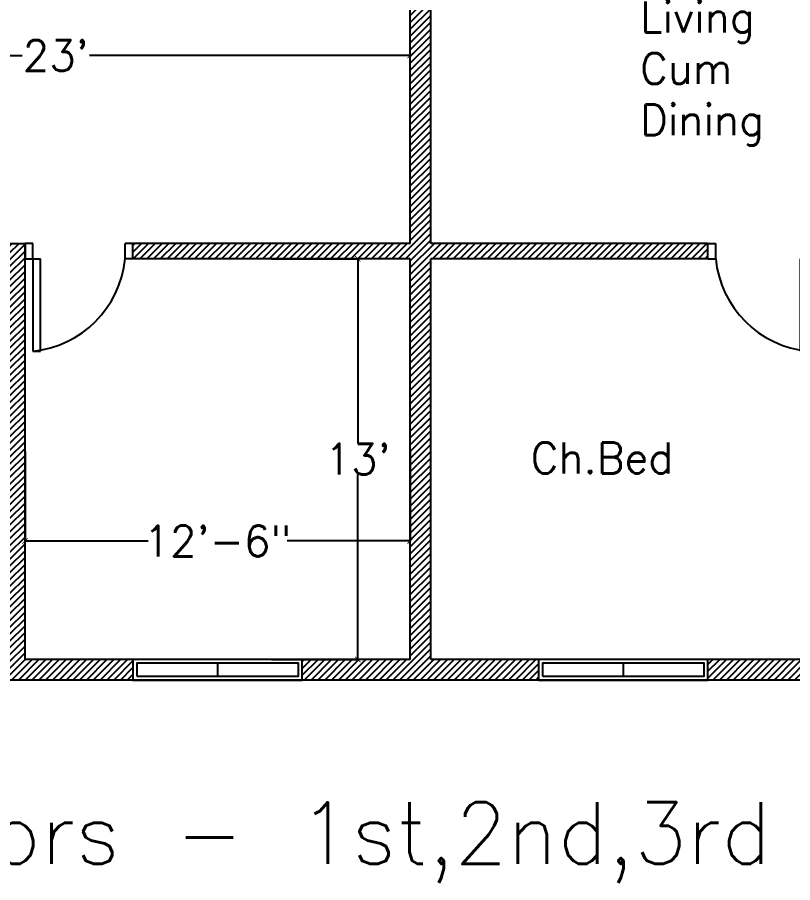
# Model space of a CAD drawing. Header units: inches. Extents: x 474 to 5633, y -332 to 1348.
# Drawn here: x 770 to 1072, y -332 to 4.9 of the extents above; entities that cross this region are included whole.
import ezdxf

# ---------------------------------------------------------------- set-up
doc = ezdxf.new("R2010")
doc.units = ezdxf.units.IN
doc.header["$LTSCALE"] = 20
doc.header["$MEASUREMENT"] = 0
for name, color, linetype, plot in [('Dimensions', 9, 'Continuous', False), ('Doors', 6, 'Continuous', False), ('Hatches', 3, 'Continuous', False), ('Windows', 30, 'Continuous', False)]:
    doc.layers.add(name, color=color, linetype=linetype, plot=plot)
doc.styles.get("Standard").update_dxf_attribs({"font": 'txt.shx', "height": 12})
doc.dimstyles.new('iut', dxfattribs={"dimtxt": 0.18, "dimasz": 2.1175, "dimexe": 0.18, "dimexo": 0.0625, "dimgap": 0.09, "dimtad": 0, "dimtih": 1, "dimtoh": 1, "dimzin": 0, "dimdsep": 46, "dimlunit": 4, "dimtxsty": 'Standard', "dimblk": 'ARCHTICK', "dimcen": 0.09, "dimadec": 0, "dimazin": 0, "dimtfac": 1, "dimtofl": 0, "dimtmove": 0, "dimatfit": 3, "dimldrblk": 'ARCHTICK', "dimfxl": 1, "dimtolj": 1, "dimtzin": 0, "dimarcsym": 0})

# ---------------------------------------------------------------- blocks, each defined once
blk = doc.blocks.new('BDoor3')
at = {"layer": 'Doors'}
for p, q in [((-42, -6), (-42, 0)), ((-42, 0), (-39, 0)), ((-39, -6), (-39, 0)), ((-3, 0), (0, 0)), ((-3, -6), (-3, 0)), ((0, 0), (0, -6)), ((-42, -6), (-39, -6)), ((-3, -6), (-6, -6)), ((-6, -42), (-6, -6)), ((0, -6), (-3, -6)), ((-3, -6), (-3, -42)), ((-3, -42), (-6, -42))]:
    blk.add_line(p, q, dxfattribs=at)
blk.add_arc((0.99, -2.01), 40.19, 185.6957, 264.3043, dxfattribs=at)
blk = doc.blocks.new('BDoor4')
at = {"layer": 'Doors'}
for p, q in [((3, 0), (0, 0)), ((0, 0), (0, -6)), ((3, -6), (3, 0)), ((42, 0), (39, 0)), ((39, -6), (39, 0)), ((42, -6), (42, 0)), ((0, -6), (3, -6)), ((3, -6), (6, -6)), ((3, -6), (3, -42)), ((6, -42), (6, -6)), ((42, -6), (39, -6)), ((3, -42), (6, -42))]:
    blk.add_line(p, q, dxfattribs=at)
blk.add_arc((-0.99, -2.01), 40.19, 275.6957, 354.3043, dxfattribs=at)
blk = doc.blocks.new('bigger_window')
at = {"layer": 'Windows'}
blk.add_line((0, 6.5), (0, 1.5), dxfattribs=at)
for points in [[(-33, 0), (33, 0), (33, 8), (-33, 8)], [(-31.5, 1.5), (31.5, 1.5), (31.5, 6.5), (-31.5, 6.5)]]:
    blk.add_lwpolyline(points, close=True, dxfattribs=at)
blk = doc.blocks.new('_ArchTick')
at = {"color": 0, "linetype": 'ByBlock', "const_width": 0.15}
blk.add_lwpolyline([(-0.5, -0.5), (0.5, 0.5)], dxfattribs=at)
blk = doc.blocks.new('*D51')
at = {"color": 0, "lineweight": -2, "transparency": 16777216}
for p, q in [((647.03, -38.04), (647.03, -9.78)), ((647.03, -9.96), (771.94, -9.96)), ((923.03, -9.96), (798.12, -9.96)), ((923.03, -38.04), (923.03, -9.78))]:
    blk.add_line(p, q, dxfattribs=at)
at = {"layer": 'Defpoints', "color": 0, "transparency": 16777216}
for p in [(923.03, -9.96), (647.03, -38.1), (923.03, -38.1)]:
    blk.add_point(p, dxfattribs=at)
at = {"color": 0, "lineweight": -2, "transparency": 16777216, "xscale": 2.1175, "yscale": 2.1175, "zscale": 2.1175, "rotation": 180}
blk.add_blockref('_ArchTick', (647.03, -9.96), dxfattribs=at)
at = {"color": 0, "lineweight": -2, "transparency": 16777216, "xscale": 2.1175, "yscale": 2.1175, "zscale": 2.1175}
blk.add_blockref('_ArchTick', (923.03, -9.96), dxfattribs=at)
at = {"color": 0, "transparency": 16777216, "insert": (785.03, -9.96), "char_height": 12, "attachment_point": 5}
blk.add_mtext("\\A1;23'", dxfattribs=at)
blk = doc.blocks.new('*D65')
at = {"color": 0, "lineweight": -2, "transparency": 16777216}
for p, q in [((869.09, -89.1), (902.81, -89.1)), ((902.63, -89.1), (902.63, -161.01)), ((902.63, -245.1), (902.63, -173.19)), ((869.09, -245.1), (902.81, -245.1))]:
    blk.add_line(p, q, dxfattribs=at)
at = {"layer": 'Defpoints', "color": 0, "transparency": 16777216}
for p in [(869.03, -89.1), (869.03, -245.1), (902.63, -245.1)]:
    blk.add_point(p, dxfattribs=at)
at = {"color": 0, "lineweight": -2, "transparency": 16777216, "xscale": 2.1175, "yscale": 2.1175, "zscale": 2.1175}
for p, rotation in [((902.63, -89.1), 90), ((902.63, -245.1), 270)]:
    blk.add_blockref('_ArchTick', p, dxfattribs=dict(at, rotation=rotation))
at = {"color": 0, "transparency": 16777216, "insert": (902.63, -167.1), "char_height": 12, "attachment_point": 5}
blk.add_mtext("\\A1;13'", dxfattribs=at)
blk = doc.blocks.new('*D66')
at = {"color": 0, "lineweight": -2, "transparency": 16777216}
for p, q in [((773.03, -164.16), (773.03, -199.14)), ((923.03, -164.16), (923.03, -199.14)), ((773.03, -198.96), (820.94, -198.96)), ((923.03, -198.96), (875.12, -198.96))]:
    blk.add_line(p, q, dxfattribs=at)
at = {"layer": 'Defpoints', "color": 0, "transparency": 16777216}
for p in [(773.03, -164.1), (923.03, -164.1), (923.03, -198.96)]:
    blk.add_point(p, dxfattribs=at)
at = {"color": 0, "lineweight": -2, "transparency": 16777216, "xscale": 2.1175, "yscale": 2.1175, "zscale": 2.1175, "rotation": 180}
blk.add_blockref('_ArchTick', (773.03, -198.96), dxfattribs=at)
at = {"color": 0, "lineweight": -2, "transparency": 16777216, "xscale": 2.1175, "yscale": 2.1175, "zscale": 2.1175}
blk.add_blockref('_ArchTick', (923.03, -198.96), dxfattribs=at)
at = {"color": 0, "transparency": 16777216, "insert": (848.03, -198.96), "char_height": 12, "attachment_point": 5}
blk.add_mtext('\\A1;12\'-6"', dxfattribs=at)

msp = doc.modelspace()

# ---------------------------------------------------------------- hatches: boundary and pattern name
at = {"layer": 'Hatches'}
h = msp.add_hatch(dxfattribs=at)
h.set_pattern_fill('ANSI31', color=256, scale=15, style=0)
h.paths.add_polyline_path([(1039.026, -83.101), (931.026, -83.101), (931.026, 134.899), (931.026, 142.899), (923.026, 142.899), (923.026, 136.899), (923.026, 134.899), (923.026, -83.101), (815.026, -83.101), (815.026, -89.101), (923.026, -89.101), (923.026, -245.101), (881.026, -245.101), (881.026, -253.101), (973.026, -253.101), (973.026, -245.101), (931.026, -245.101), (931.026, -89.101), (1039.026, -89.101)])
h.paths.add_polyline_path([(881.026, 142.899), (839.026, 142.899), (839.026, 166.899), (833.026, 166.899), (833.026, 139.161), (833.026, 50.899), (647.026, 50.899), (647.026, 122.899), (641.026, 122.899), (641.026, 8.899), (485.026, 8.899), (485.026, 53.899), (477.026, 53.899), (477.026, 0.899), (485.026, 0.899), (503.026, 0.899), (509.026, 0.899), (641.026, 0.899), (644.026, 0.899), (647.026, 0.899), (647.026, 8.899), (647.026, 42.899), (839.026, 42.899), (839.026, 134.899), (839.026, 136.899), (881.026, 136.899)])
h.paths.add_polyline_path([(1019.026, 155.556), (1019.026, 166.899), (1013.026, 166.899), (1013.026, 155.556), (1013.026, 142.899), (973.026, 142.899), (973.026, 136.899), (1013.026, 136.899), (1013.026, 134.899), (1013.026, 42.899), (1207.026, 42.899), (1207.026, 8.899), (1207.026, 0.899), (1210.026, 0.899), (1213.026, 0.899), (1345.026, 0.899), (1353.026, 0.899), (1369.026, 0.899), (1377.026, 0.899), (1377.026, 52.899), (1369.026, 52.899), (1369.026, 8.899), (1213.026, 8.899), (1213.026, 122.899), (1207.026, 122.899), (1207.026, 50.899), (1019.026, 50.899)])
h.paths.add_polyline_path([(839.026, 254.899), (833.026, 254.899), (833.026, 208.899), (839.026, 208.899)])
h.paths.add_polyline_path([(1019.026, 270.899), (1035.026, 270.899), (1035.026, 276.899), (1019.026, 276.899), (1019.026, 398.899), (1026.026, 398.899), (1026.026, 406.899), (989.026, 406.899), (989.026, 398.899), (1003.026, 398.899), (1009.026, 398.899), (1013.026, 398.899), (1013.026, 208.899), (1019.026, 208.899)])
h.paths.add_polyline_path([(941.026, 406.899), (893.026, 406.899), (893.026, 398.899), (901.026, 398.899), (907.026, 398.899), (911.026, 398.899), (911.026, 350.899), (917.026, 350.899), (917.026, 398.899), (941.026, 398.899)])
h.paths.add_polyline_path([(1210.026, 406.899), (1141.026, 406.899), (1141.026, 398.899), (1153.026, 398.899), (1153.026, 273.899), (1153.026, 270.899), (1153.026, 236.899), (1153.026, 230.899), (1159.026, 230.899), (1159.026, 236.899), (1159.026, 398.899), (1210.026, 398.899)])
h.paths.add_polyline_path([(1087.026, 406.899), (1062.026, 406.899), (1062.026, 398.899), (1069.026, 398.899), (1069.026, 270.899), (1075.026, 270.899), (1075.026, 273.899), (1075.026, 276.899), (1075.026, 398.899), (1087.026, 398.899)])
h.paths.add_polyline_path([(1333.026, 406.899), (1276.026, 406.899), (1276.026, 398.899), (1327.026, 398.899), (1327.026, 367.899), (1333.026, 367.899), (1333.026, 398.899)])
h.paths.add_polyline_path([(1333.026, 301.899), (1327.026, 301.899), (1327.026, 270.899), (1333.026, 270.899)])
h.paths.add_polyline_path([(1351.026, 206.899), (1345.026, 206.899), (1345.026, 170.899), (1213.026, 170.899), (1213.026, 230.899), (1213.026, 236.899), (1201.026, 236.899), (1201.026, 230.899), (1207.026, 230.899), (1207.026, 164.899), (1213.026, 164.899), (1369.026, 164.899), (1369.026, 118.899), (1377.026, 118.899), (1377.026, 170.899), (1369.026, 170.899), (1351.026, 170.899)])
h.paths.add_polyline_path([(1345.026, 236.899), (1247.026, 236.899), (1247.026, 230.899), (1345.026, 230.899)])
h.paths.add_polyline_path([(1345.026, -77.101), (1195.026, -77.101), (1195.026, -83.101), (1303.026, -83.101), (1303.026, -133.101), (1309.026, -133.101), (1309.026, -83.101), (1345.026, -83.101)])
h.paths.add_polyline_path([(1377.026, -138.601), (1369.026, -138.601), (1369.026, -167.101), (1309.026, -167.101), (1303.026, -167.101), (1303.026, -173.101), (1309.026, -173.101), (1369.026, -173.101), (1377.026, -173.101)])
h.paths.add_polyline_path([(1377.026, -83.101), (1369.026, -83.101), (1369.026, -102.601), (1377.026, -102.601)])
h.paths.add_polyline_path([(1309.026, -245.101), (1303.026, -245.101), (1261.026, -245.101), (1261.026, -253.101), (1309.026, -253.101)])
h.paths.add_polyline_path([(1195.026, -245.101), (1153.026, -245.101), (1153.026, -253.101), (1195.026, -253.101)])
h.paths.add_polyline_path([(1153.026, -77.101), (1147.026, -77.101), (1147.026, -83.101), (1121.026, -83.101), (1121.026, -89.101), (1147.026, -89.101), (1147.026, -221.101), (1153.026, -221.101)])
h.paths.add_polyline_path([(1087.026, -83.101), (1081.026, -83.101), (1081.026, -89.101), (1081.026, -245.101), (1039.026, -245.101), (1039.026, -253.101), (1087.026, -253.101), (1087.026, -245.101)])
h.paths.add_polyline_path([(773.026, -83.101), (767.026, -83.101), (767.026, -89.101), (767.026, -245.101), (767.026, -253.101), (815.026, -253.101), (815.026, -245.101), (773.026, -245.101)])
h.paths.add_polyline_path([(707.026, -89.101), (733.026, -89.101), (733.026, -83.101), (707.026, -83.101), (707.026, -77.101), (701.026, -77.101), (701.026, -83.101), (701.026, -221.101), (707.026, -221.101)])
h.paths.add_polyline_path([(659.026, -77.101), (509.026, -77.101), (509.026, -83.101), (545.026, -83.101), (545.026, -133.101), (551.026, -133.101), (551.026, -83.101), (659.026, -83.101)])
h.paths.add_polyline_path([(593.026, -245.101), (551.026, -245.101), (545.026, -245.101), (545.026, -253.101), (593.026, -253.101)])
h.paths.add_polyline_path([(701.026, -245.101), (659.026, -245.101), (659.026, -253.101), (701.026, -253.101)])
h.paths.add_polyline_path([(485.026, -126.101), (477.026, -126.101), (477.026, -173.101), (485.026, -173.101), (545.026, -173.101), (551.026, -173.101), (551.026, -167.101), (545.026, -167.101), (485.026, -167.101)])
h.paths.add_polyline_path([(485.026, -83.101), (477.026, -83.101), (477.026, -90.101), (485.026, -90.101)])
h.paths.add_polyline_path([(647.026, 230.899), (653.026, 230.899), (653.026, 236.899), (641.026, 236.899), (641.026, 230.899), (641.026, 170.899), (509.026, 170.899), (509.026, 206.899), (503.026, 206.899), (503.026, 170.899), (485.026, 170.899), (477.026, 170.899), (477.026, 119.899), (485.026, 119.899), (485.026, 164.899), (647.026, 164.899), (647.026, 170.899)])
h.paths.add_polyline_path([(607.026, 236.899), (509.026, 236.899), (509.026, 230.899), (607.026, 230.899)], flags=17)
h.paths.add_polyline_path([(578.026, 406.899), (521.026, 406.899), (521.026, 398.899), (521.026, 367.899), (527.026, 367.899), (527.026, 398.899), (578.026, 398.899)])
h.paths.add_polyline_path([(527.026, 301.899), (521.026, 301.899), (521.026, 270.899), (527.026, 270.899)])

# ---------------------------------------------------------------- linework, layer by layer
for p, q in [((923.026, -83.101), (923.026, 134.899)), ((931.026, -83.101), (931.026, 134.899)), ((767.026, -83.101), (773.026, -83.101)), ((773.026, -245.101), (773.026, -83.101)), ((923.026, -83.101), (815.026, -83.101)), ((815.026, -89.101), (815.026, -83.101)), ((1039.026, -83.101), (931.026, -83.101)), ((1039.026, -83.101), (931.026, -83.101)), ((1039.026, -89.101), (1039.026, -83.101)), ((923.026, -89.101), (815.026, -89.101)), ((923.026, -245.101), (923.026, -89.101)), ((931.026, -245.101), (931.026, -89.101)), ((1039.026, -89.101), (931.026, -89.101)), ((923.026, -245.101), (773.026, -245.101)), ((1081.026, -245.101), (931.026, -245.101)), ((1087.026, -253.101), (767.026, -253.101))]:
    msp.add_line(p, q)

# ---------------------------------------------------------------- block references
at = {"layer": 'Doors'}
for name, p in [('BDoor4', (773.026, -83.101)), ('BDoor3', (1081.026, -83.101))]:
    msp.add_blockref(name, p, dxfattribs=at)
at = {"layer": 'Windows'}
for p in [(848.026, -253.101), (1006.026, -253.101)]:
    msp.add_blockref('bigger_window', p, dxfattribs=at)

# ---------------------------------------------------------------- texts
at = {"layer": 'Defpoints', "char_height": 12, "attachment_point": 1}
for s, insert, width in [('Living Cum Dining', (1012.573, 10.995), 92.86507), ('Ch.Bed', (969.988, -160.636), 95.13008)]:
    msp.add_mtext(s, dxfattribs=dict(at, insert=insert, width=width))
at = {"layer": 'Dimensions', "insert": (713.413, -300.685), "char_height": 24, "width": 499.60989, "attachment_point": 1}
msp.add_mtext('Floors - 1st,2nd,3rd', dxfattribs=at)

# ---------------------------------------------------------------- dimensions: what is measured, and where the dimension line sits
for base, p1, p2, picture, middle in [((923.026, -9.964), (647.026, -38.101), (923.026, -38.101), '*D51', (785.026, -9.964)), ((923.026, -198.96), (773.026, -164.101), (923.026, -164.101), '*D66', (848.026, -198.96))]:
    dim = msp.add_linear_dim(base=base, p1=p1, p2=p2, dimstyle='iut')
    dim.commit()
    dim.dimension.update_dxf_attribs({"geometry": picture, "text_midpoint": middle})
dim = msp.add_linear_dim(base=(902.63, -245.101), p1=(869.026, -89.101), p2=(869.026, -245.101), angle=90, dimstyle='iut')
dim.commit()
dim.dimension.update_dxf_attribs({"geometry": '*D65', "text_midpoint": (902.63, -167.101)})

doc.saveas('drawing.dxf')
